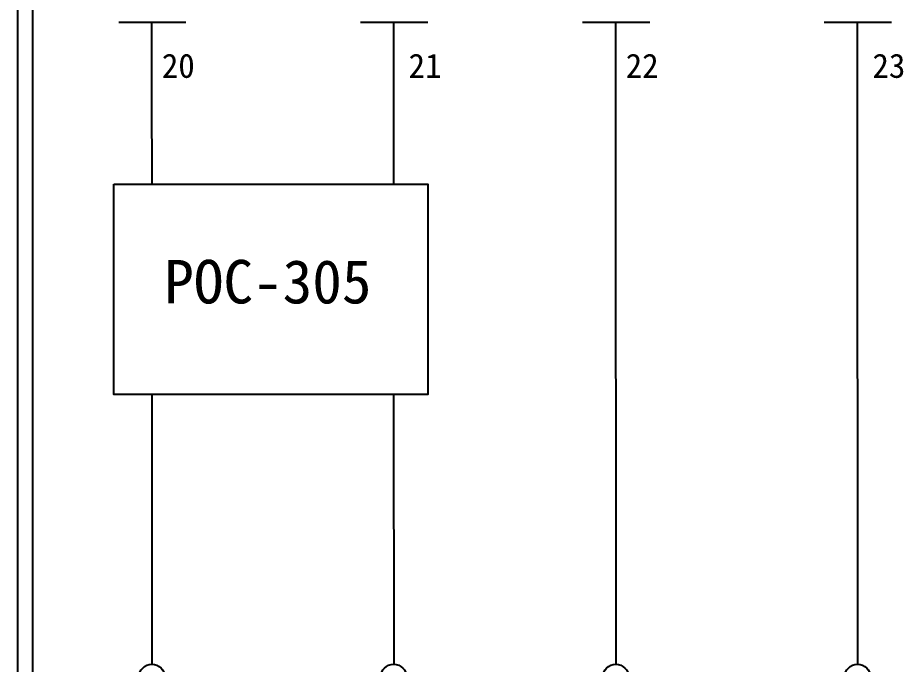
# Model space of a CAD drawing. Extents: x 10 to 297, y 3 to 207.
# Drawn here: x 10 to 83.2, y 57.4 to 110.8 of the extents above; entities that cross this region are included whole.
import ezdxf

# ---------------------------------------------------------------- set-up
doc = ezdxf.new("R2010")
doc.units = 0
doc.layers.get('0').update_dxf_attribs({"linetype": 'CONTINUOUS'})
doc.layers.add('圖框層', color=7, linetype='CONTINUOUS')
doc.layers.add('標尺寸層', color=3, linetype='CONTINUOUS')
doc.styles.add('STSL', font='kaiu.ttf')

msp = doc.modelspace()

# ---------------------------------------------------------------- linework, layer by layer
for p, q in [((21.08, 110.424), (21.08, 104.562)), ((41.08, 110.424), (41.08, 104.562)), ((59.448, 110.424), (59.448, 104.562)), ((79.448, 110.424), (79.448, 104.562)), ((21.08, 104.562), (21.083, 97.029)), ((41.08, 104.562), (41.083, 97.029)), ((59.448, 104.562), (59.466, 57.361)), ((79.448, 104.562), (79.466, 57.361)), ((21.089, 79.652), (21.098, 57.361)), ((41.089, 79.652), (41.098, 57.361))]:
    msp.add_line(p, q)
for centre in [(21.098, 56.29), (41.098, 56.29), (59.466, 56.29), (79.466, 56.29)]:
    msp.add_circle(centre, 1.071)
at = {"layer": '圖框層', "color": 7}
for p, q in [((10, 3), (10, 206.969)), ((11.25, 4.25), (11.25, 205.719))]:
    msp.add_line(p, q, dxfattribs=at)
at = {"layer": '標尺寸層', "color": 7}
for p, q in [((18.351, 110.424), (23.919, 110.424)), ((21.08, 110.424), (21.08, 104.562)), ((38.351, 110.424), (43.919, 110.424)), ((56.719, 110.424), (62.287, 110.424)), ((59.448, 110.424), (59.448, 104.562)), ((76.719, 110.424), (82.287, 110.424))]:
    msp.add_line(p, q, dxfattribs=at)
msp.add_lwpolyline([(17.937, 97.029), (43.93, 97.029), (43.93, 79.652), (17.937, 79.652)], close=True, dxfattribs=at)

# ---------------------------------------------------------------- texts
at = {"layer": '圖框層', "color": 4, "style": 'STSL'}
for s, height, p in [('20', 2, (21.924, 105.828)), ('21', 2, (42.332, 105.828)), ('22', 2, (60.292, 105.828)), ('23', 2, (80.7, 105.828)), ('POC-305', 3.6, (22.118, 87.183))]:
    msp.add_text(s, height=height, dxfattribs=at).set_placement(p)

doc.saveas('drawing.dxf')
